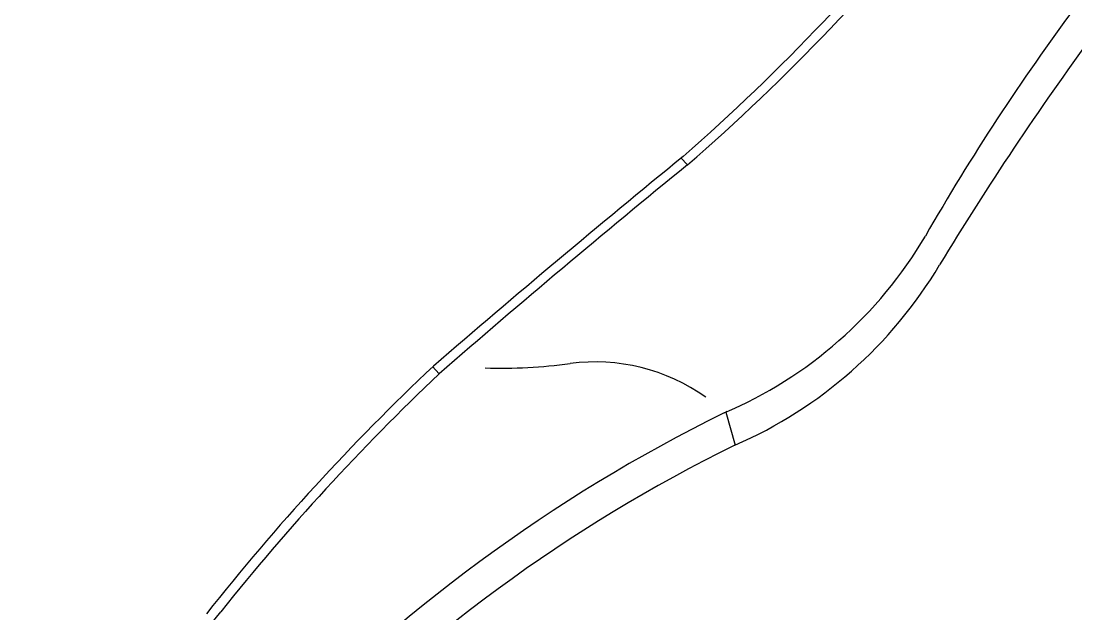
# Model space of a CAD drawing. Extents: x 1075 to 1144, y 510 to 635.
# Drawn here: x 1108.71 to 1119.49, y 569.63 to 575.7 of the extents above; entities that cross this region are included whole.
import ezdxf

# ---------------------------------------------------------------- set-up
doc = ezdxf.new("R2010")
doc.units = 0
doc.header["$MEASUREMENT"] = 0
doc.layers.add('1', color=4, linetype='Continuous')

# ---------------------------------------------------------------- blocks, each defined once
blk = doc.blocks.new('19 HS TX')
at = {"layer": '1', "color": 3, "linetype": 'Continuous'}
for p, q in [((39.759, 54.43), (39.692, 54.504)), ((42.207, 53.73), (42.192, 53.703)), ((37.222, 52.293), (37.155, 52.368)), ((40.163, 51.907), (40.153, 51.902)), ((40.153, 51.902), (40.246, 51.564))]:
    blk.add_line(p, q, dxfattribs=at)
for centre, radius, start, end in [((25.628, 70.61), 21.388, 311.199, 321.882), ((26.064, 70.244), 20.92, 310.8916, 321.9704), ((62.85, 41.853), 23.816, 143.4009, 150.16), ((113.969, -36.477), 117.445, 129.21521, 130.8417), ((106.778, -27.741), 106.036, 129.20097, 130.99338), ((38.431, 55.906), 4.358, 292.9992, 329.64), ((38.816, 50.453), 1.962, 54.8152, 97.4754), ((53.279, 35.282), 23.491, 133.3177, 141.7054), ((37.853, 57.794), 5.442, 268.3015, 277.4754), ((53.648, 34.987), 23.861, 133.5048, 141.4383), ((47.436, 37.082), 16.514, 116.2416, 136.5618), ((22.882, 59.513), 15.485, 310.5458, 321.4383)]:
    blk.add_arc(centre, radius, start, end, dxfattribs=at)
at = {"layer": '1', "color": 2, "linetype": 'Continuous'}
for centre, radius, start, end in [((69.871, 36.74), 32.186, 143.7774, 148.8107), ((38.425, 55.737), 4.553, 293.572, 329.2311), ((47.313, 37.187), 16.02, 116.178, 136.4602)]:
    blk.add_arc(centre, radius, start, end, dxfattribs=at)

msp = doc.modelspace()

# ---------------------------------------------------------------- block references
at = {"layer": '1'}
msp.add_blockref('19 HS TX', (1075.762, 519.794), dxfattribs=at)

doc.saveas('drawing.dxf')
